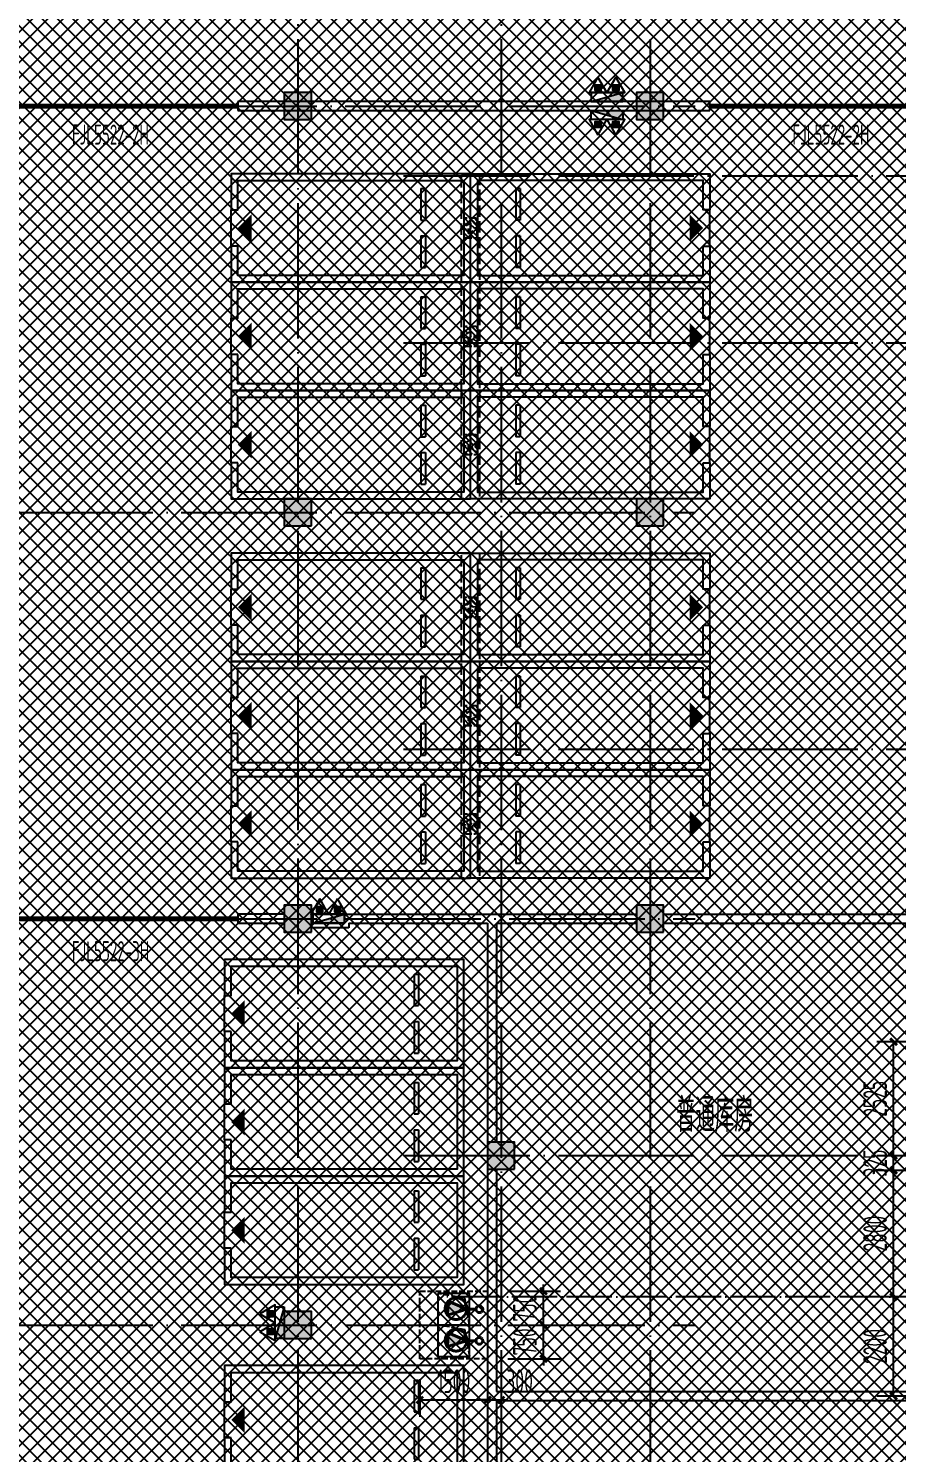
# Model space of a CAD drawing. Extents: x -473190 to 2138458, y -81875 to 2633646.
# Drawn here: x 540975 to 560193, y 122368 to 153911 of the extents above; entities that cross this region are included whole.
import ezdxf

# ---------------------------------------------------------------- set-up
doc = ezdxf.new("R2010")
doc.units = 0
doc.header["$LTSCALE"] = 1000
for name, pattern in [('DASH', [0.35, 0.25, -0.1]), ('DOTE', [2.42, 2, -0.2, 0.02, -0.2]), ('排水', [1.1, 1, -0.1])]:
    doc.linetypes.add(name, pattern=pattern)
for name, color, linetype in [('00-停车位', 67, 'Continuous'), ('A-COLUMN', 2, 'Continuous'), ('A-PUB_HATCH', 8, 'Continuous'), ('A-ROOM_NAME', 23, 'Continuous'), ('A-WALL', 2, 'Continuous'), ('car', 252, 'Continuous'), ('DOOR_FIRE', 4, 'Continuous'), ('DOOR_FIRE_TEXT', 7, 'Continuous'), ('DOTE', 1, 'DOTE'), ('PUB_DIM', 3, 'Continuous'), ('PUB_HATCH', 8, 'Continuous'), ('RF-QT', 30, 'Continuous'), ('W-EQUIP_消火栓', 7, 'Continuous'), ('W-EQUIP_灭火器', 7, 'Continuous'), ('排水', 4, 'Continuous'), ('集水坑', 4, 'Continuous')]:
    doc.layers.add(name, color=color, linetype=linetype)
doc.layers.add('GPS-污水', color=2, linetype='排水', lineweight=40)
doc.styles.add('8B2_02', font='tssdeng.shx', dxfattribs={"width": 0.6, "bigfont": 'TSSDCHN.shx'})
doc.styles.add('_TCH_DIM_T3', font='tssdeng.shx', dxfattribs={"width": 0.564706, "bigfont": '@@@tssdchn.shx'})
doc.styles.add('_TCH_WINDOW', font='tssdeng.shx', dxfattribs={"width": 0.8, "height": 3.5, "bigfont": 'tssdchn.shx'})
doc.styles.get("Standard").update_dxf_attribs({"font": 'gbenor.shx', "bigfont": 'gbcbig.shx'})
doc.dimstyles.new('_TCH_ARCH&&150', dxfattribs={"dimtxt": 525, "dimasz": 150, "dimexe": 375, "dimexo": 450, "dimgap": 150, "dimtad": 1, "dimdec": 0, "dimzin": 0, "dimdsep": 46, "dimtxsty": '_TCH_DIM_T3', "dimblk": 'ARCHTICK', "dimcen": 0.09, "dimclrt": 7, "dimazin": 2, "dimtfac": 1, "dimtdec": 0, "dimtix": 1, "dimtmove": 2, "dimatfit": 3, "dimfxl": 0, "dimtolj": 1, "dimtzin": 0, "dimarcsym": 0})

# ---------------------------------------------------------------- blocks, each defined once
blk = doc.blocks.new('车位2400x5300')
at = {"layer": '00-停车位', "color": 251}
for p, q in [((-875, -1000), (-175, -1000)), ((-875, -1100), (-875, -1000)), ((-875, -1100), (-175, -1100)), ((-175, -1100), (-175, -1000)), ((175, -1000), (875, -1000)), ((175, -1100), (175, -1000)), ((175, -1100), (875, -1100)), ((875, -1100), (875, -1000)), ((400, -5300), (-400, -5300))]:
    blk.add_line(p, q, dxfattribs=at)
blk.add_lwpolyline([(400, -5150), (400, -5300), (1200, -5300), (1200, 0), (-1200, 0), (-1200, -5300), (-400, -5300), (-400, -5150), (-1050, -5150), (-1050, -150), (1050, -150), (1050, -5150), (400, -5150)], dxfattribs=at)
blk.add_lwpolyline([(0, -5150, 0, 600, 0), (0, -4850, 600, 600, 0)], format="xyseb", dxfattribs=at)
blk = doc.blocks.new('$SB01_1')
h = blk.add_hatch(color=256)
h.dxf.hatch_style = 1
h.paths.add_polyline_path([(-0.381, -0.323), (0.5, 0), (-0.381, 0.323)])
h.paths.add_polyline_path([(0, 0), (0.002, 0), (0.002, 0.001), (0, 0.001)], flags=24)
h.paths.add_polyline_path([(0, -0.002), (0.003, -0.002), (0.003, -0.001), (0, -0.001)], flags=24)
h.paths.add_polyline_path([(0, -0.003), (0.003, -0.003), (0.003, -0.002), (0, -0.002)], flags=24)
for p, q in [((0.5, 0), (-0.381, 0.323)), ((-0.381, 0.323), (-0.381, -0.323)), ((0.5, 0), (-0.381, -0.323))]:
    blk.add_line(p, q)
blk.add_circle((0, 0), 0.5)
at = {"flags": 1}
for tag, p in [('UNIT', (0, 0)), ('SPEC', (0, -0.002)), ('WHAT', (0, -0.003))]:
    blk.add_attdef(tag, p, '', height=0.001, dxfattribs=at)
blk = doc.blocks.new('人防集水坑')
at = {"layer": 'GPS-污水', "linetype": '排水'}
for p, q in [((307486, 701151), (307284, 701151)), ((307486, 700451), (307284, 700451))]:
    blk.add_line(p, q, dxfattribs=at)
for centre in [(307561, 701151), (307561, 700451)]:
    blk.add_circle(centre, 75, dxfattribs=at)
at = {"layer": '集水坑', "linetype": 'DASH', "ltscale": 0.5}
blk.add_lwpolyline([(306241, 700051), (306241, 701551), (307741, 701551), (307741, 700051)], close=True, dxfattribs=at)
at = {"layer": '集水坑', "linetype": 'Continuous', "ltscale": 0.5}
for points in [[(306641, 701501), (306641, 700801), (307341, 700801), (307341, 701501)], [(306641, 700801), (306641, 700101), (307341, 700101), (307341, 700801)]]:
    blk.add_lwpolyline(points, close=True, dxfattribs=at)
at = {"layer": '集水坑', "linetype": 'DASH', "ltscale": 0.5}
for points in [[(307341, 700801), (307237, 701397), (306641, 701501)], [(307347, 700101), (307243, 700697), (306647, 700801)]]:
    blk.add_lwpolyline(points, dxfattribs=at)
at = {"layer": 'GPS-污水', "linetype": '排水', "xscale": -480.0000000000002, "yscale": 480.0000000000002, "zscale": 480.0000000000002, "rotation": 176.2535374729293}
for p in [(307045, 701164, 0), (307045, 700464, 0)]:
    blk.add_blockref('$SB01_1', p, dxfattribs=at)
blk = doc.blocks.new('_ArchTick')
at = {"color": 0, "linetype": 'ByBlock', "const_width": 0.4}
blk.add_lwpolyline([(-0.5, -0.5), (0.5, 0.5)], dxfattribs=at)
blk = doc.blocks.new('*D5247')
at = {"layer": 'Defpoints', "color": 0, "transparency": 16777216}
for p in [(113584, -58668), (114823, -58668), (113584, -59418)]:
    blk.add_point(p, dxfattribs=at)
at = {"layer": 'PUB_DIM', "color": 0, "lineweight": -2, "transparency": 16777216}
for p, q in [((114034, -58668), (115198, -58668)), ((114823, -58668), (114823, -58518)), ((114823, -59418), (114823, -58668)), ((114034, -59418), (115198, -59418)), ((114823, -59418), (114823, -59568))]:
    blk.add_line(p, q, dxfattribs=at)
at = {"layer": 'PUB_DIM', "color": 0, "lineweight": -2, "transparency": 16777216, "xscale": 150, "yscale": 150, "zscale": 150}
for p, rotation in [((114823, -58668), 270), ((114823, -59418), 90)]:
    blk.add_blockref('_ArchTick', p, dxfattribs=dict(at, rotation=rotation))
at = {"layer": 'PUB_DIM', "color": 7, "transparency": 16777216, "insert": (114411, -59043), "char_height": 525, "attachment_point": 5, "rotation": 90, "style": '_TCH_DIM_T3'}
blk.add_mtext('\\A1;750', dxfattribs=at)
blk = doc.blocks.new('*D5248')
at = {"layer": 'Defpoints', "color": 0, "transparency": 16777216}
for p in [(113584, -59418), (114823, -59418), (113584, -60168)]:
    blk.add_point(p, dxfattribs=at)
at = {"layer": 'PUB_DIM', "color": 0, "lineweight": -2, "transparency": 16777216}
for p, q in [((114823, -59418), (114823, -59268)), ((114034, -59418), (115198, -59418)), ((114823, -60168), (114823, -59418)), ((114034, -60168), (115198, -60168)), ((114823, -60168), (114823, -60318))]:
    blk.add_line(p, q, dxfattribs=at)
at = {"layer": 'PUB_DIM', "color": 0, "lineweight": -2, "transparency": 16777216, "xscale": 150, "yscale": 150, "zscale": 150}
for p, rotation in [((114823, -59418), 270), ((114823, -60168), 90)]:
    blk.add_blockref('_ArchTick', p, dxfattribs=dict(at, rotation=rotation))
at = {"layer": 'PUB_DIM', "color": 7, "transparency": 16777216, "insert": (114411, -59793), "char_height": 525, "attachment_point": 5, "rotation": 90, "style": '_TCH_DIM_T3'}
blk.add_mtext('\\A1;750', dxfattribs=at)
blk = doc.blocks.new('*D5249')
at = {"layer": 'Defpoints', "color": 0, "transparency": 16777216}
for p in [(112084, -60168), (113584, -60168), (113584, -61077)]:
    blk.add_point(p, dxfattribs=at)
at = {"layer": 'PUB_DIM', "color": 0, "lineweight": -2, "transparency": 16777216}
for p, q in [((112084, -60618), (112084, -61452)), ((113584, -60618), (113584, -61452)), ((112084, -61077), (113584, -61077))]:
    blk.add_line(p, q, dxfattribs=at)
at = {"layer": 'PUB_DIM', "color": 0, "lineweight": -2, "transparency": 16777216, "xscale": 150, "yscale": 150, "zscale": 150, "rotation": 180}
blk.add_blockref('_ArchTick', (112084, -61077), dxfattribs=at)
at = {"layer": 'PUB_DIM', "color": 0, "lineweight": -2, "transparency": 16777216, "xscale": 150, "yscale": 150, "zscale": 150}
blk.add_blockref('_ArchTick', (113584, -61077), dxfattribs=at)
at = {"layer": 'PUB_DIM', "color": 7, "transparency": 16777216, "insert": (112834, -60664), "char_height": 525, "attachment_point": 5, "style": '_TCH_DIM_T3'}
blk.add_mtext('\\A1;1500', dxfattribs=at)
blk = doc.blocks.new('*D5250')
at = {"layer": 'Defpoints', "color": 0, "transparency": 16777216}
for p in [(113584, -60168), (113884, -60168), (113884, -61077)]:
    blk.add_point(p, dxfattribs=at)
at = {"layer": 'PUB_DIM', "color": 0, "lineweight": -2, "transparency": 16777216}
for p, q in [((113584, -60618), (113584, -61452)), ((113884, -60618), (113884, -61452)), ((113584, -61077), (113434, -61077)), ((113584, -61077), (113884, -61077)), ((113884, -61077), (114034, -61077))]:
    blk.add_line(p, q, dxfattribs=at)
at = {"layer": 'PUB_DIM', "color": 0, "lineweight": -2, "transparency": 16777216, "xscale": 150, "yscale": 150, "zscale": 150}
blk.add_blockref('_ArchTick', (113584, -61077), dxfattribs=at)
at = {"layer": 'PUB_DIM', "color": 0, "lineweight": -2, "transparency": 16777216, "xscale": 150, "yscale": 150, "zscale": 150, "rotation": 180}
blk.add_blockref('_ArchTick', (113884, -61077), dxfattribs=at)
at = {"layer": 'PUB_DIM', "color": 7, "transparency": 16777216, "insert": (114295, -60664), "char_height": 525, "attachment_point": 5, "style": '_TCH_DIM_T3'}
blk.add_mtext('\\A1;300', dxfattribs=at)
blk = doc.blocks.new('A$C2EF10B80')
at = {"layer": 'A-PUB_HATCH'}
h = blk.add_hatch(dxfattribs=at)
h.set_pattern_fill('ANSI31', color=256, scale=50, angle=-16.4434)
h.set_pattern_definition([(45, (6188.46, 7099.97), (-56.1266, 56.1266), [])])
h.paths.add_polyline_path([(-983, -100, 0.414214), (-1033, -50), (-1184, -50), (-1091, -207), (-1210, -207), (-1204, -250), (-983, -250)])
h.paths.add_polyline_path([(-983, -250), (-1204, -250), (-1190, -350), (-1033, -350, 0.414213), (-983, -300)])
h.paths.add_polyline_path([(-1262, -250), (-1417, -250), (-1417, -300, 0.414215), (-1367, -350), (-1207, -350)])
h.paths.add_polyline_path([(-1221, -50), (-1367, -50, 0.414214), (-1417, -100), (-1417, -250), (-1262, -250), (-1320, -146), (-1212, -146)])
at = {"layer": 'car', "linetype": 'DASH', "ltscale": 0.5}
blk.add_line((-1367, -350), (-1033, -350), dxfattribs=at)
at = {"layer": 'car', "linetype": 'DASH'}
blk.add_lwpolyline([(-2400, 0), (0, 0), (0, -400), (-2400, -400)], close=True, dxfattribs=at)
at = {"layer": 'car', "linetype": 'DASH', "ltscale": 0.5}
blk.add_lwpolyline([(-1320, -146), (-1185, -390), (-1210, -207), (-1091, -207), (-1227, 23), (-1212, -146)], close=True, dxfattribs=at)
for points in [[(-1367, -50, 0.414214), (-1417, -100), (-1417, -300)], [(-1033, -350, 0.414214), (-983, -300), (-983, -100, 0.414214), (-1033, -50), (-1367, -50)]]:
    blk.add_lwpolyline(points, format="xyb", dxfattribs=at)
at = {"layer": 'car', "linetype": 'DASH'}
blk.add_arc((-1367, -300), 50, 180, 270, dxfattribs=at)
blk = doc.blocks.new('A$C77CA03F4')
at = {"rotation": 16.44344089606073}
for p in [(6792, 2422), (4490, 1742), (2189, 1063)]:
    blk.add_blockref('A$C2EF10B80', p, dxfattribs=at)
blk = doc.blocks.new('A$C4F5A101F')
at = {"layer": 'DOTE', "color": 127, "linetype": 'DOTE', "ltscale": 1.5}
for p, q in [((-182739.7, 16373.7), (-182739.7, -213765.2)), ((-178239.7, 16373.7), (-178239.7, -213765.2)), ((-174939.7, 16373.7), (-174939.7, -213765.2))]:
    blk.add_line(p, q, dxfattribs=at)
at = {"layer": 'DOTE', "color": 16, "linetype": 'DOTE', "ltscale": 1.5}
for p, q in [((-297848.4, -3257.4), (-173939.7, -3257.4)), ((-39660.8, -4807.4), (-180399, -4807.4)), ((-39660.8, -8507.4), (-180399, -8507.4)), ((-297848.4, -12257.4), (-173939.7, -12257.4)), ((-39660.8, -17507.4), (-180399, -17507.4)), ((-297848.4, -21257.4), (-173939.7, -21257.4)), ((-39660.8, -26507.4), (-180399, -26507.4)), ((-297848.4, -30257.4), (-173939.7, -30257.4))]:
    blk.add_line(p, q, dxfattribs=at)
blk = doc.blocks.new('*D5560')
at = {"layer": 'Defpoints', "color": 0, "transparency": 16777216}
for p in [(88117, -7025), (89249, -7025), (89249, -9550)]:
    blk.add_point(p, dxfattribs=at)
at = {"layer": 'PUB_DIM', "color": 0, "lineweight": -2, "transparency": 16777216}
for p, q in [((88799, -7025), (87742, -7025)), ((88117, -9550), (88117, -7025)), ((88799, -9550), (87742, -9550))]:
    blk.add_line(p, q, dxfattribs=at)
at = {"layer": 'PUB_DIM', "color": 0, "lineweight": -2, "transparency": 16777216, "xscale": 150, "yscale": 150, "zscale": 150}
for p, rotation in [((88117, -7025), 90), ((88117, -9550), 270)]:
    blk.add_blockref('_ArchTick', p, dxfattribs=dict(at, rotation=rotation))
at = {"layer": 'PUB_DIM', "color": 7, "transparency": 16777216, "insert": (87705, -8288), "char_height": 525, "attachment_point": 5, "rotation": 90, "style": '_TCH_DIM_T3'}
blk.add_mtext('\\A1;2525', dxfattribs=at)
blk = doc.blocks.new('*D5561')
at = {"layer": 'Defpoints', "color": 0, "transparency": 16777216}
for p in [(88117, -9550), (89249, -9550), (89249, -9875)]:
    blk.add_point(p, dxfattribs=at)
at = {"layer": 'PUB_DIM', "color": 0, "lineweight": -2, "transparency": 16777216}
for p, q in [((88117, -9550), (88117, -9400)), ((88799, -9550), (87742, -9550)), ((88117, -9875), (88117, -9550)), ((88799, -9875), (87742, -9875)), ((88117, -9875), (88117, -10025))]:
    blk.add_line(p, q, dxfattribs=at)
at = {"layer": 'PUB_DIM', "color": 0, "lineweight": -2, "transparency": 16777216, "xscale": 150, "yscale": 150, "zscale": 150}
for p, rotation in [((88117, -9550), 270), ((88117, -9875), 90)]:
    blk.add_blockref('_ArchTick', p, dxfattribs=dict(at, rotation=rotation))
at = {"layer": 'PUB_DIM', "color": 7, "transparency": 16777216, "insert": (87705, -9713), "char_height": 525, "attachment_point": 5, "rotation": 90, "style": '_TCH_DIM_T3'}
blk.add_mtext('\\A1;325', dxfattribs=at)
blk = doc.blocks.new('*D5562')
at = {"layer": 'Defpoints', "color": 0, "transparency": 16777216}
for p in [(88117, -9875), (89249, -9875), (89249, -12675)]:
    blk.add_point(p, dxfattribs=at)
at = {"layer": 'PUB_DIM', "color": 0, "lineweight": -2, "transparency": 16777216}
for p, q in [((88799, -9875), (87742, -9875)), ((88117, -12675), (88117, -9875)), ((88799, -12675), (87742, -12675))]:
    blk.add_line(p, q, dxfattribs=at)
at = {"layer": 'PUB_DIM', "color": 0, "lineweight": -2, "transparency": 16777216, "xscale": 150, "yscale": 150, "zscale": 150}
for p, rotation in [((88117, -9875), 90), ((88117, -12675), 270)]:
    blk.add_blockref('_ArchTick', p, dxfattribs=dict(at, rotation=rotation))
at = {"layer": 'PUB_DIM', "color": 7, "transparency": 16777216, "insert": (87705, -11275), "char_height": 525, "attachment_point": 5, "rotation": 90, "style": '_TCH_DIM_T3'}
blk.add_mtext('\\A1;2800', dxfattribs=at)
blk = doc.blocks.new('*D5563')
at = {"layer": 'Defpoints', "color": 0, "transparency": 16777216}
for p in [(88117, -12675), (89249, -12675), (89249, -14875)]:
    blk.add_point(p, dxfattribs=at)
at = {"layer": 'PUB_DIM', "color": 0, "lineweight": -2, "transparency": 16777216}
for p, q in [((88799, -12675), (87742, -12675)), ((88117, -14875), (88117, -12675)), ((88799, -14875), (87742, -14875))]:
    blk.add_line(p, q, dxfattribs=at)
at = {"layer": 'PUB_DIM', "color": 0, "lineweight": -2, "transparency": 16777216, "xscale": 150, "yscale": 150, "zscale": 150}
for p, rotation in [((88117, -12675), 90), ((88117, -14875), 270)]:
    blk.add_blockref('_ArchTick', p, dxfattribs=dict(at, rotation=rotation))
at = {"layer": 'PUB_DIM', "color": 7, "transparency": 16777216, "insert": (87705, -13775), "char_height": 525, "attachment_point": 5, "rotation": 90, "style": '_TCH_DIM_T3'}
blk.add_mtext('\\A1;2200', dxfattribs=at)
blk = doc.blocks.new('$TwtSys$00000434')
for p, q in [((-0.5, 0.5), (-0.5, -0.5)), ((-0.5, -0.5), (0.5, 0.5)), ((0.5, 0.5), (-0.5, 0.5)), ((0.5, -0.5), (0.5, 0.5)), ((-0.5, -0.5), (0.5, -0.5))]:
    blk.add_line(p, q)
blk.add_solid([(0.5, -0.5), (0.5, 0.5), (-0.5, -0.5)])
blk = doc.blocks.new('$TwtSys$00000546')
h = blk.add_hatch()
h.set_pattern_fill('ANSI31', color=256, scale=200, style=0)
h.set_pattern_definition([(45, (-38543.802, -6670.83), (-17.67767, 17.67767), [])])
h.paths.add_polyline_path([(-65, 174), (65, 174), (65, 44), (-65, 44)])
for points in [[(0, 344), (-198, 0), (198, 0)], [(-65, 174), (65, 174), (65, 44), (-65, 44)]]:
    blk.add_lwpolyline(points, close=True)
blk = doc.blocks.new('ADFASDF')
h = blk.add_hatch()
h.set_pattern_fill('ANSI37', color=8, scale=150)
h.set_pattern_definition([(45, (0, 0), (-168.3798, 168.3798), []), (135, (0, 0), (-168.3798, -168.3798), [])])
h.paths.add_polyline_path([(521397, 239186), (521397, 224886), (539697, 224886), (539697, 169261), (524947, 169261), (524947, 171211), (527822, 171211), (527922, 176611), (501318, 176611), (501125, 109884), (530547, 109887), (530547, 107449), (538188, 100503), (536147, 98236), (540086, 94690), (517812, 69953), (517812, 59790), (482108, 20136), (405247, 20136), (405247, 26086), (391997, 40436), (391997, 64736), (399997, 64738), (399997, 239186), (409022, 239186)])
blk = doc.blocks.new('$DorLib2D$00000213')
at = {"color": 0, "linetype": 'DASH', "const_width": 0.02}
blk.add_lwpolyline([(0.5, 0), (-0.5, 0)], dxfattribs=at)
blk = doc.blocks.new('_FZH')
blk.add_lwpolyline([(-0.5, -0.5), (0.5, -0.5), (0.5, 0.5), (-0.5, 0.5)], close=True)
at = {"layer": 'PUB_HATCH'}
blk.add_solid([(-0.5, -0.5), (0.5, -0.5), (-0.5, 0.5), (0.5, 0.5)], dxfattribs=at)
blk = doc.blocks.new('A$C3672542B')
at = {"layer": '排水', "color": 3, "linetype": 'DASH'}
for points in [[(110843.2, -57427.7, 0, 0, 0), (111555.1, -58139.6, 160, 0, 0), (111979.3, -58563.9, 0, 0, 0)], [(110843.2, -61408.7, 0, 0, 0), (111555.1, -60696.8, 160, 0, 0), (111979.3, -60272.6, 0, 0, 0)]]:
    blk.add_lwpolyline(points, format="xyseb", dxfattribs=at)
at = {"layer": '集水坑', "linetype": 'Continuous'}
blk.add_blockref('人防集水坑', (-194157.4, -760218.9), dxfattribs=at)
at = {"layer": 'PUB_DIM'}
for p1, p2, distance, picture, middle in [((113583.7, -59418.2), (113583.7, -58668.2), -1239.4, '*D5247', (114410.6, -59043.2)), ((113583.7, -60168.2), (113583.7, -59418.2), -1239.4, '*D5248', (114410.6, -59793.2)), ((112083.7, -60168.2), (113583.7, -60168.2), -908.7, '*D5249', (112833.7, -60664.4))]:
    dim = blk.add_aligned_dim(p1=p1, p2=p2, distance=distance, dimstyle='_TCH_ARCH&&150', dxfattribs=at)
    dim.commit()
    dim.dimension.update_dxf_attribs({"geometry": picture, "text_midpoint": middle})
dim = blk.add_linear_dim(base=(113883.7, -61076.9), p1=(113583.7, -60168.2), p2=(113883.7, -60168.2), angle=0, dimstyle='_TCH_ARCH&&150', dxfattribs=at)
dim.commit()
dim.dimension.update_dxf_attribs({"geometry": '*D5250', "text_midpoint": (114295.4, -60664.4), "dimtype": 161})
blk = doc.blocks.new('A$C2B5B1B2C')
at = {"layer": 'DOTE', "linetype": 'DOTE', "ltscale": 0.5}
blk.add_line((118175, -12675), (78225, -12675), dxfattribs=at)
at = {"layer": 'PUB_DIM'}
for p1, p2, picture, middle in [((89248.9, -9550), (89248.9, -7025), '*D5560', (87704.6, -8287.5)), ((89248.9, -9875), (89248.9, -9550), '*D5561', (87704.6, -9712.5)), ((89248.9, -12675), (89248.9, -9875), '*D5562', (87704.6, -11275)), ((89248.9, -14875), (89248.9, -12675), '*D5563', (87704.6, -13775))]:
    dim = blk.add_aligned_dim(p1=p1, p2=p2, distance=1131.8, dimstyle='_TCH_ARCH&&150', dxfattribs=at)
    dim.commit()
    dim.dimension.update_dxf_attribs({"geometry": picture, "text_midpoint": middle})

msp = doc.modelspace()

# ---------------------------------------------------------------- linework, layer by layer
at = {"layer": 'A-WALL'}
for p, q in [((556062.2, 152292.4), (545611.2, 152292.4)), ((545611.2, 152292.4), (545611.2, 152092.4)), ((545611.2, 152092.4), (556062.2, 152092.4)), ((556062.2, 152092.4), (556062.2, 152292.4)), ((546637.2, 134292.4), (545611.2, 134292.4)), ((545611.2, 134292.4), (545611.2, 134092.4)), ((545611.2, 134092.4), (546637.2, 134092.4)), ((547187.2, 134192.4), (547187.2, 134192.4)), ((547187.2, 134117.4), (547187.2, 134117.4)), ((547970.3, 134092.4), (547237.2, 134092.4)), ((547970.3, 134292.4), (547970.3, 134092.4)), ((547970.3, 134292.4), (551236.4, 134292.4)), ((548070.3, 134092.4), (548070.3, 133992.4)), ((548070.3, 134092.4), (551137.2, 134092.4)), ((551137.2, 134092.4), (551137.2, 129242.4)), ((551237.2, 134292.4), (554437.2, 134292.4)), ((551337.2, 134092.4), (551337.2, 129242.4)), ((551337.2, 134092.4), (554437.2, 134092.4)), ((555037.2, 134292.4), (561737.2, 134292.4)), ((555037.2, 134092.4), (561737.2, 134092.4)), ((547187.2, 134042.4), (547187.2, 134042.4)), ((548070.3, 133992.4), (547237.2, 133992.4)), ((551137.2, 128642.4), (551137.2, 123617.4)), ((551337.2, 128642.4), (551337.2, 123717.4)), ((551337.2, 123717.4), (561637.2, 123717.4)), ((551137.2, 123617.4), (551137.2, 120242.4)), ((551337.2, 123517.4), (561737.2, 123517.4)), ((551337.2, 123517.4), (551337.2, 120242.4))]:
    msp.add_line(p, q, dxfattribs=at)

# ---------------------------------------------------------------- block references
for name, p in [('A$C3672542B', (437553.5, 184610.6)), ('ADFASDF', (49490, -74243.9)), ('A$C2B5B1B2C', (472012.2, 138492.4))]:
    msp.add_blockref(name, p)
at = {"rotation": 73.55655642770577}
for p in [(550962.2, 143492.4), (550962.2, 135092.4)]:
    msp.add_blockref('A$C77CA03F4', p, dxfattribs=at)
at = {"layer": '00-停车位', "rotation": 270}
for p in [(550762.2, 149492.4), (550762.2, 147092.4), (550762.2, 144692.4), (550762.2, 141092.4), (550762.2, 138692.4), (550762.2, 136292.4), (550612.2, 132092.4), (550612.2, 129692.4), (550612.2, 127292.4), (550612.2, 123092.4)]:
    msp.add_blockref('车位2400x5300', p, dxfattribs=at)
at = {"layer": '00-停车位', "xscale": -1}
for p, rotation in [((550762.2, 149492.4), 90), ((550762.2, 147092.4), 90), ((550762.2, 144692.4), 90), ((550762.2, 141092.4), 89.99999997177905), ((550762.2, 138692.4), 89.99999997177905), ((550762.2, 136292.4), 89.99999997177905)]:
    msp.add_blockref('车位2400x5300', p, dxfattribs=dict(at, rotation=rotation))
at = {"layer": 'A-COLUMN', "xscale": 600, "yscale": 600, "zscale": 600, "rotation": 90}
for p in [(546937.2, 152192.4), (554737.2, 152192.4), (546937.2, 143192.4), (554737.2, 143192.4), (546937.2, 134192.4), (554737.2, 134192.4), (551437.2, 128942.4), (546937.2, 125192.4)]:
    msp.add_blockref('_FZH', p, dxfattribs=at)
at = {"layer": 'DOOR_FIRE'}
ref = msp.add_blockref('$DorLib2D$00000213', (542861.2, 152192.4), dxfattribs=dict(at, xscale=-5500, yscale=-5500, zscale=200, rotation=180))
ref.add_attrib('A', 'FJL5522-2H', (541935.6, 151338.2), dxfattribs={"layer": 'DOOR_FIRE_TEXT', "height": 446.25, "style": '_TCH_WINDOW', "width": 0.564706})
ref = msp.add_blockref('$DorLib2D$00000213', (558812.2, 152192.4), dxfattribs=dict(at, xscale=-5500, yscale=-5500, zscale=200, rotation=180))
ref.add_attrib('A', 'FJL5522-2H', (557886.6, 151338.2), dxfattribs={"layer": 'DOOR_FIRE_TEXT', "height": 446.25, "style": '_TCH_WINDOW', "width": 0.564706})
ref = msp.add_blockref('$DorLib2D$00000213', (542861.2, 134192.4), dxfattribs=dict(at, xscale=5500, yscale=5500, zscale=200))
ref.add_attrib('A', 'FJL5522-3H', (541935.6, 133249.5), dxfattribs={"layer": 'DOOR_FIRE_TEXT', "height": 446.25, "style": '_TCH_WINDOW', "width": 0.564706})
at = {"layer": 'RF-QT'}
msp.add_blockref('A$C4F5A101F', (729676.9, 155449.8), dxfattribs=at)
at = {"layer": 'W-EQUIP_消火栓', "xscale": 700, "yscale": 200, "zscale": 700}
for p in [(553782, 152392.4), (547620.3, 134192.4)]:
    msp.add_blockref('$TwtSys$00000434', p, dxfattribs=at)
at = {"layer": 'W-EQUIP_消火栓', "xscale": -700, "yscale": 200, "zscale": 700}
for p, rotation in [((553782, 151992.4), 180), ((546537.2, 125242.4), 90)]:
    msp.add_blockref('$TwtSys$00000434', p, dxfattribs=dict(at, rotation=rotation))
at = {"layer": 'W-EQUIP_灭火器'}
for p in [(553583.6, 152492.4), (553980.4, 152492.4), (547421.9, 134292.4), (547818.7, 134292.4)]:
    msp.add_blockref('$TwtSys$00000546', p, dxfattribs=at)
for p, rotation in [((553583.6, 151892.4), 179.9999999999923), ((553980.4, 151892.4), 179.9999999999923), ((546437.2, 125440.7), 90), ((546437.2, 125044), 90)]:
    msp.add_blockref('$TwtSys$00000546', p, dxfattribs=dict(at, rotation=rotation))

# ---------------------------------------------------------------- texts
at = {"layer": 'A-ROOM_NAME', "style": '8B2_02', "width": 0.6}
msp.add_text('普通库房', height=750, dxfattribs=at).set_placement((555316.1, 129467.7))

doc.saveas('drawing.dxf')
